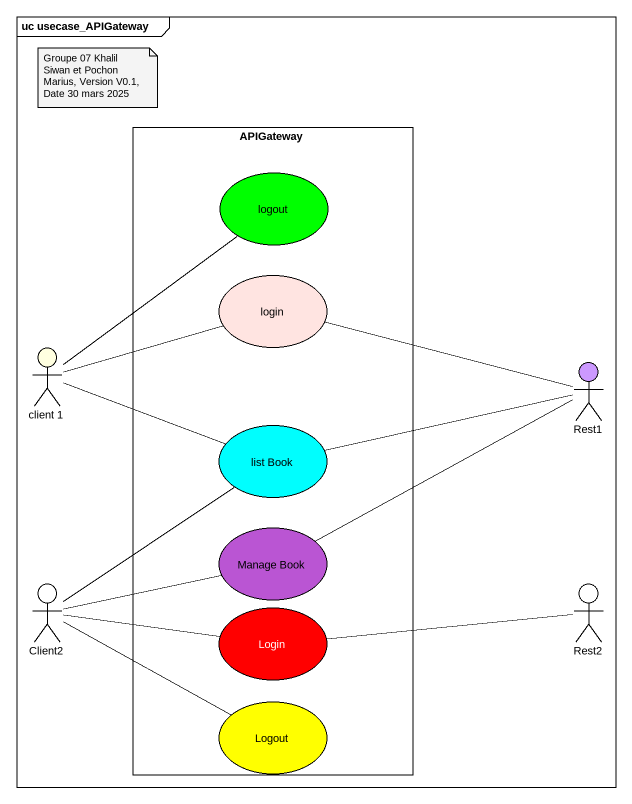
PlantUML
@startuml
mainframe uc usecase_APIGateway
rectangle APIGateway {
  usecase logout #00FF00
  usecase login #FFE4E1
  usecase "list Book" as list_Book #00FEFE
  usecase "Manage Book" as Manage_Book #BA55D3
  usecase Login #FF0000
  usecase Logout #FFFF00
}
actor "client 1" as client_1 #FFFFE0
actor Rest1 #CC99FF
actor Client2
actor Rest2
client_1 -up- logout
client_1 -right- login
client_1 -right- list_Book
Rest1 -left- login
list_Book -right- Rest1
list_Book -right- Rest1
Manage_Book -right- Rest1
Client2 -up- list_Book
Client2 -right- Manage_Book
Client2 -right- Login
Client2 -right- Logout
Login -right- Rest2
note as N1
  Groupe 07 Khalil Siwan et Pochon Marius, Version V0.1, Date 30 mars 2025
end note
@enduml
